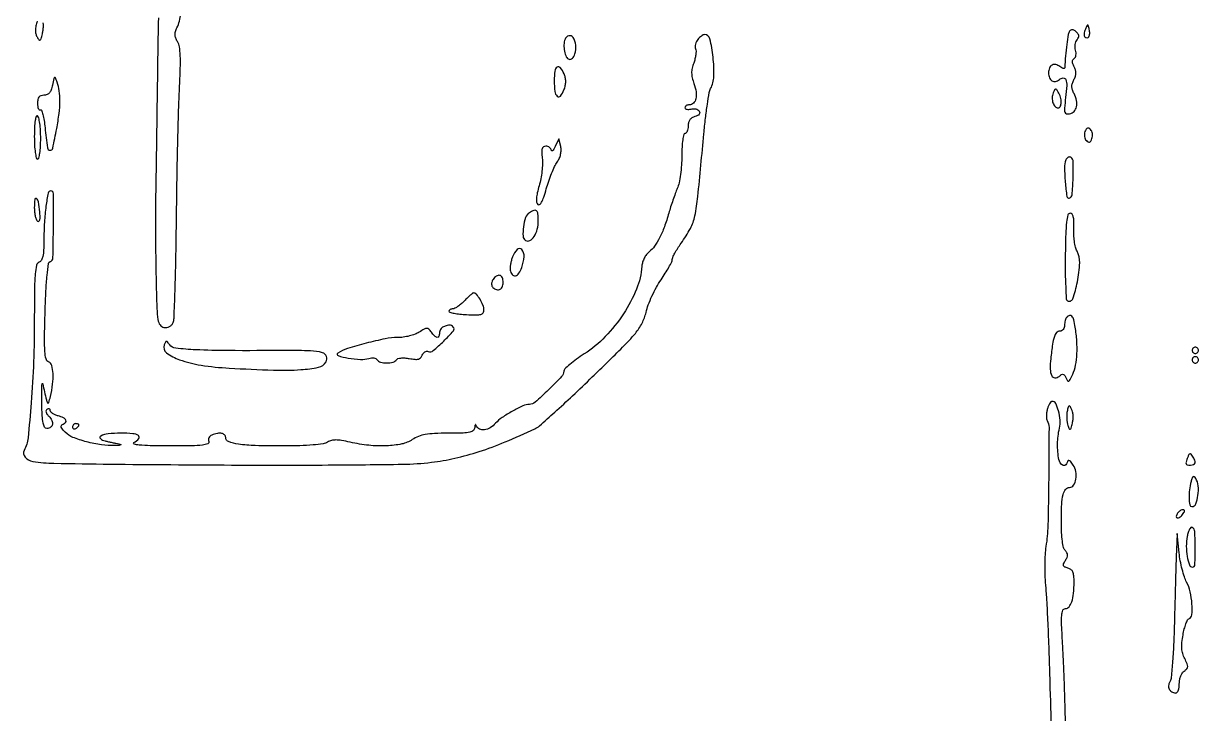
# Model space of a CAD drawing. Extents: x 0 to 5034, y 0 to 2560.
# Drawn here: x 4288.6 to 4657, y 1714.1 to 1930.5 of the extents above; entities that cross this region are included whole.
import ezdxf

# ---------------------------------------------------------------- set-up
doc = ezdxf.new("R2010")
doc.units = 0

msp = doc.modelspace()

# ---------------------------------------------------------------- linework, layer by layer
for points in [[(4292.920236, 1931.201034, 0.030422), (4292.503732, 1929.722601, 0.049501), (4292.354404, 1928.428205, 0.058401), (4292.468536, 1927.299038, 0.073331), (4292.8424, 1926.317133, 0.024853), (4293.44311, 1925.358776, 0.385465), (4293.791211, 1925.278969, 0.19658), (4294.095342, 1925.661177, 0.009503), (4294.529596, 1927.261898, 0.028922), (4294.749774, 1928.418749, 0.026098), (4294.844817, 1929.633806, 0.027015), (4294.813903, 1930.73207, 0.071182)], [(4330.890224, 1932.252523, 0.002552), (4330.655443, 1919.490334, -0.000172), (4330.477936, 1906.472837, -0.000187), (4330.296218, 1893.812786, -0.000175), (4330.132691, 1882.96721, -0.000918), (4330.029674, 1877, 0.004268), (4329.97572, 1871.891257, 0.001803), (4329.986573, 1865.03125, 0.001784), (4330.050737, 1857.702858, 0.002329), (4330.164564, 1851, 0.002215), (4330.421464, 1841.147001, 0.030964), (4330.748758, 1837.615169, 0.112439), (4331.410996, 1835.948685, 0.209717), (4332.622722, 1835.197128, 0.07063), (4333.548795, 1835.196481, 0.085482), (4334.37498, 1835.461929, 0.089213), (4335.038447, 1835.976189, 0.085191), (4335.493954, 1836.697128, 0.088839), (4335.802948, 1838.103279, 0.001301), (4336.114461, 1846.636031, 0.003515), (4336.38119, 1856.563792, 0.002307), (4336.555219, 1868, -0.00155), (4336.722676, 1880.220418, -0.001511), (4336.967031, 1892.544183, -0.001489), (4337.246654, 1903.369351, -0.005655), (4337.517944, 1910.129132, 0.005346), (4337.772933, 1916.386438, 0.018329), (4337.746008, 1920.454702, 0.026881), (4337.478167, 1923.20666, 0.102223), (4336.88195, 1924.81742, -0.045844), (4336.317689, 1925.937599, -0.085293), (4336.111454, 1926.930362, -0.082443), (4336.245621, 1927.957693, -0.040481), (4336.730432, 1929.188288, 0.098649), (4337.864653, 1933.459667, 0.010081)], [(4615.307951, 1710.016622, 0.003102), (4615.184904, 1716.033976, 0.002012), (4614.971455, 1722.99082, 0.002022), (4614.708188, 1729.783167, 0.003836), (4614.432116, 1735.25, -0.003633), (4614.096363, 1741.845516, -0.02844), (4614.137118, 1744.916879, -0.076483), (4614.490834, 1746.4781, -0.308056), (4615.257533, 1747, 0.226988), (4616.414091, 1747.553573, 0.090718), (4617.272993, 1749.136942, 0.05574), (4617.811017, 1751.728169, 0.022456), (4617.986345, 1755.34362, 0.023499), (4617.902177, 1757.280094, 0.081975), (4617.588836, 1758.487018, 0.126444), (4616.994256, 1759.238824, 0.0989), (4616.055328, 1759.695782, -0.040414), (4615.066683, 1760.041684, -0.212831), (4614.690684, 1760.458428, -0.189096), (4614.725796, 1761.051468, -0.031343), (4615.280287, 1762.077203, 0.03774), (4615.794569, 1763.058325, 0.106706), (4615.943436, 1763.813039, 0.127285), (4615.757759, 1764.481168, 0.065374), (4615.224959, 1765.175041, -0.13988), (4614.706016, 1766.108385, -0.023344), (4614.329355, 1768.145843, -0.021837), (4614.08015, 1770.833482, -0.012199), (4614, 1774.118213, -0.009681), (4614.107867, 1779.688792, -0.048729), (4614.530024, 1782.771348, -0.111976), (4615.329253, 1784.398752, -0.226579), (4616.587937, 1785, 0.255576), (4617.849232, 1785.68977, 0.102735), (4618.574246, 1787.586171, 0.084237), (4618.555941, 1789.974165, 0.109249), (4617.719051, 1791.990723, 0.012276), (4616.821738, 1793.207139, 0.184733), (4616.379776, 1793.475281, 0.324161), (4616.016881, 1793.301343, 0.032634), (4615.5915, 1792.37785, -0.486134), (4614.372851, 1792.001676, -0.19535), (4613.255104, 1793.71007, -0.0522), (4612.814722, 1798.632775, -0.051108), (4613.396823, 1803.576276, 0.070887), (4613.596396, 1806.136307, 0.049737), (4613.126158, 1808.993288, 0.051675), (4612.233421, 1811.324092, 0.282623), (4611.133159, 1812, 0.207314), (4610.737065, 1811.828393, 0.051227), (4610.298285, 1811.252116, 0.043831), (4609.889592, 1810.428856, 0.03183), (4609.577814, 1809.454011, 0.028029), (4609.376963, 1808.408869, 0.030218), (4609.300855, 1807.373824, 0.031679), (4609.345577, 1806.486476, 0.110415), (4609.532298, 1805.947741, -0.140231), (4610.131653, 1803.822911, -0.001392), (4610.028028, 1787.882453, -0.003937), (4609.774077, 1773.084823, -0.033217), (4609.165522, 1766.448431, 0.027041), (4608.906177, 1763.958548, 0.010949), (4608.811215, 1760.545909, 0.010796), (4608.868949, 1756.861687, 0.013491), (4609.088528, 1753.448431, -0.009661), (4609.405344, 1749.049786, -0.002147), (4609.769442, 1741.51529, -0.002229), (4610.113951, 1732.805916, -0.002149), (4610.385496, 1723.986599, 0.002721), (4610.894089, 1708.060975, 0.021999)]]:
    msp.add_lwpolyline(points, format="xyb")
for points in [[(4500.010569, 1925.512735, 0.062555), (4499.579524, 1924.836941, 0.053547), (4499.301134, 1924.039398, 0.056068), (4499.208034, 1923.246114, 0.093071), (4499.328771, 1922.58562, -0.094955), (4499.464621, 1921.82643, -0.030056), (4499.381027, 1920.673359, -0.028789), (4499.130393, 1919.370335, -0.028341), (4498.730781, 1918.097712, 0.035914), (4498.238226, 1916.441855, 0.0574), (4498.087168, 1914.975528, 0.054605), (4498.271387, 1913.46202, 0.029196), (4498.808232, 1911.653779, -0.047894), (4499.473354, 1909.062592, -0.091534), (4499.415517, 1906.921943, -0.142701), (4498.670759, 1905.535896, -0.201213), (4497.393011, 1905, 0.063222), (4496.860404, 1904.932384, 0.08125), (4496.409197, 1904.733751, 0.098344), (4496.107275, 1904.439284, 0.151606), (4496, 1904.09362, 0.231629), (4496.149644, 1903.787926, 0.111697), (4496.554348, 1903.598454, 0.074391), (4497.164183, 1903.557604, 0.043566), (4497.887141, 1903.680738, -0.062171), (4498.6619, 1903.783286, -0.06416), (4499.429518, 1903.690158, -0.071035), (4500.074432, 1903.42453, -0.121767), (4500.487757, 1903.01981, -0.153708), (4500.616247, 1902.513532, -0.158005), (4500.429289, 1902.031372, -0.107851), (4499.90991, 1901.617686, -0.050531), (4499.100616, 1901.316061, 0.07516), (4498.188266, 1900.924055, 0.098662), (4497.527962, 1900.305775, 0.093797), (4497.133339, 1899.455481, 0.061947), (4497, 1898.383369, -0.040055), (4496.926775, 1897.470781, -0.059352), (4496.70625, 1896.700115, -0.07806), (4496.382658, 1896.17594, -0.218879), (4496, 1896, 0.350107), (4495.594883, 1895.676704, 0.020287), (4495.285888, 1894.008482, 0.02298), (4495.069491, 1891.775953, 0.01267), (4495, 1889.033927, -0.017732), (4494.896843, 1886.126044, -0.016301), (4494.587607, 1883.149484, -0.016553), (4494.137387, 1880.514369, -0.05046), (4493.59611, 1878.783927, 0.012343), (4492.967483, 1877.206869, 0.005824), (4492.230425, 1875.142779, 0.005768), (4491.508516, 1872.962813, 0.0081), (4490.918392, 1871, -0.017664), (4489.536619, 1866.703836, -0.031306), (4488.057111, 1863.291348, -0.038457), (4486.464549, 1860.68542, -0.068997), (4484.734504, 1858.876869, 0.067695), (4483.934984, 1858.045394, 0.041846), (4483.228625, 1856.885453, 0.041279), (4482.712921, 1855.597395, 0.057403), (4482.486234, 1854.376869, -0.080158), (4480.815372, 1847.206245, -0.048141), (4476.730192, 1839.456313, -0.046567), (4471.006967, 1832.297073, -0.057383), (4464.411198, 1826.86772, 0.013067), (4461.954971, 1825.186627, 0.018883), (4459.883289, 1823.565175, 0.014867), (4458.297293, 1822.14132, 0.20518), (4458, 1821.44735, -0.191947), (4457.319208, 1819.739299, -0.010883), (4453.244439, 1815.622979, -0.01122), (4449.000924, 1811.699226, -0.180587), (4447.210162, 1811.011845, 0.104154), (4445.198754, 1810.568931, 0.020849), (4441.899363, 1808.909555, 0.022876), (4438.660868, 1806.908713, 0.059168), (4436.595012, 1805.10641, -0.07209), (4434.932346, 1803.72957, -0.101431), (4433.125809, 1803.07926, -0.139102), (4431.604603, 1803.282885, -0.196931), (4430.662281, 1804.25, 0.051902), (4430.45138, 1804.648042, 0.449116), (4430.275306, 1804.672067, 0.185333), (4430.137165, 1804.416573, 0.021021), (4430.078947, 1803.75, -0.204014), (4429.642006, 1802.839859, -0.12892), (4428.572945, 1802.304483, -0.045879), (4426.411804, 1802.052306, -0.005917), (4421.75, 1801.993411, 0.01042), (4417.428865, 1801.899897, 0.033236), (4414.561721, 1801.586354, 0.048314), (4412.409888, 1800.986353, 0.054172), (4410.5, 1800, -0.095089), (4407.191882, 1798.619455, -0.041086), (4402.434608, 1798.028369, -0.036758), (4396.860402, 1798.206764, -0.030354), (4390.995856, 1799.190315, 0.013981), (4388.346585, 1799.724297, 0.042759), (4386.521877, 1799.880629, 0.062969), (4385.134557, 1799.705216, 0.076826), (4383.933135, 1799.190315, -0.104301), (4382.525032, 1798.675684, -0.014119), (4379.384459, 1798.315111, -0.014086), (4375.263013, 1798.076192, -0.007434), (4370.138569, 1798, -0.006875), (4361.272779, 1798.121917, -0.029063), (4355.980719, 1798.576087, -0.051334), (4352.89093, 1799.352874, -0.31535), (4352, 1800.625, 0.196297), (4351.656549, 1801.466116, 0.155107), (4350.7806, 1801.930759, 0.093899), (4349.392317, 1801.920619, 0.04299), (4347.64493, 1801.417241, 0.092199), (4347.106568, 1801.086956, 0.096073), (4346.732142, 1800.589353, 0.099378), (4346.578935, 1800.002606, 0.106326), (4346.670131, 1799.417241, -0.410562), (4346.350702, 1798.68779, -0.066782), (4344.692803, 1798.272355, -0.0251), (4341.321815, 1798.063192, -0.003536), (4334.356989, 1798.030409, -0.00406), (4328.339079, 1798.093514, -0.018907), (4324.873823, 1798.28922, -0.055854), (4323.298692, 1798.618071, -0.646899), (4323.25, 1799.080099, 0.084405), (4324.732159, 1800.317957, 0.443232), (4324.612309, 1801.2502, 0.13457), (4322.896597, 1801.859006, 0.018364), (4319.059017, 1802, 0.024849), (4315.160047, 1801.806107, 0.091603), (4312.800332, 1801.122265, 0.536759), (4312.702022, 1800.312323, 0.124505), (4314.209102, 1799.568251, 0.000175), (4315.231741, 1799.349723, 0.000114), (4316.414549, 1799.097682, 0.000114), (4317.56978, 1798.852068, 0.000217), (4318.5, 1798.654936, -0.047815), (4319.071756, 1798.475591, -0.655243), (4319.073539, 1798.316188, -0.087382), (4318.55329, 1798.184702, -0.009251), (4317.299221, 1798.116001, -0.044331), (4313.06448, 1798.338009, -0.0302), (4308.336476, 1799.303129, -0.029652), (4304.110695, 1800.708338, -0.101618), (4301.707013, 1802.292987, -0.02585), (4300.868137, 1803.223394, -0.084092), (4300.461183, 1803.943757, -0.183977), (4300.46998, 1804.448135, -0.220398), (4300.8125, 1804.770833, 0.114751), (4301.770552, 1805.358553, 0.324037), (4301.892592, 1806.090022, 0.170874), (4301.122349, 1806.838272, 0.046667), (4299.5, 1807.410644, -0.036821), (4298.543024, 1807.727259, -0.048811), (4297.734375, 1808.159277, -0.058024), (4297.174748, 1808.634611, -0.189922), (4297, 1809.078069, 0.112874), (4296.920683, 1809.424943, 0.184211), (4296.703997, 1809.629604, 0.158089), (4296.377492, 1809.655434, 0.079904), (4295.992329, 1809.495259, 0.171942), (4295.695209, 1809.125322, 0.1464), (4295.672388, 1808.622768, 0.093632), (4295.95675, 1808.006112, 0.041675), (4296.536972, 1807.320171, -0.080965), (4297.482638, 1806.006183, -0.157076), (4297.674753, 1804.740482, -0.211575), (4297.092806, 1803.848301, -0.144958), (4295.916667, 1803.5, -0.276906), (4295.218751, 1803.918612, -0.07412), (4294.765896, 1805.189591, -0.035959), (4294.483364, 1807.485866, -0.007708), (4294.342318, 1811.5, -0.004713), (4294.312057, 1814.443278, -0.012244), (4294.362149, 1816.5625, -0.037933), (4294.47876, 1817.498481, -0.809534), (4294.631253, 1817.5, 0.001657), (4295.765697, 1812.49782, 0.079269), (4296.151916, 1811.54345, 0.643665), (4296.507067, 1811.584749, 0.018963), (4297.043922, 1813.5, 0.028192), (4297.743324, 1817.365402, 0.043733), (4297.862625, 1820.751041, 0.053486), (4297.455761, 1823.287384, 0.239017), (4296.476075, 1824.370807, -0.244793), (4295.670064, 1825.28196, -0.043999), (4295.306042, 1827.594098, -0.021278), (4295.200006, 1831.724392, -0.003032), (4295.394542, 1840.200619, -0.005071), (4295.649417, 1846.706968, -0.012013), (4296.004557, 1851.541985, -0.007525), (4296.417033, 1855.196428, -0.287988), (4296.918467, 1855.806156, 0.315599), (4297.824158, 1857.028618, 0.004107), (4298.004966, 1867.066306, 0.003924), (4298.024567, 1877.116582, 0.412487), (4297.135924, 1878, 0.359048), (4296.331506, 1877.336863, 0.013824), (4295.653518, 1873.247574, 0.019991), (4295.161972, 1868.179069, 0.014176), (4295, 1862.467418, -0.012088), (4294.926407, 1859.423766, -0.041992), (4294.667022, 1857.474376, -0.07185), (4294.209109, 1856.256607, -0.177135), (4293.5, 1855.638374, 0.253078), (4292.690165, 1854.693595, 0.03223), (4292.280107, 1851.95177, 0.018161), (4292.053366, 1847.202149, 0.002846), (4292, 1837.827455, -0.009055), (4291.757294, 1824.426937, -0.010197), (4291.028396, 1811.565593, -0.007318), (4290.016186, 1800.551351, -0.095097), (4288.821398, 1796.632102, 0.316037), (4289.092971, 1794.499877, 0.169773), (4291.537004, 1793.178737, 0.034543), (4298.166239, 1792.579381, 0.002757), (4315.767874, 1792.304906, 0.001335), (4353.852942, 1792.022723, 0.002628), (4384.12535, 1792.038368, 0.002214), (4407.497649, 1792.276831, 0.026489), (4416.503144, 1792.886513, 0.025847), (4423.857972, 1794.166034, 0.022156), (4431.436808, 1796.24912, 0.019647), (4439.633411, 1799.258067, 0.01273), (4448.871125, 1803.345442, 0.0702), (4450.379259, 1804.338275, 0.002985), (4455.1538, 1808.596856, 0.005074), (4460.747074, 1813.749947, 0.003585), (4466.929291, 1819.646789, 0.002773), (4476.446387, 1828.958537, 0.024198), (4480.441953, 1833.313632, 0.055008), (4482.536643, 1836.482529, 0.061909), (4483.790038, 1839.910738, -0.033527), (4484.490677, 1842.225776, -0.017562), (4485.652417, 1845.004228, -0.017391), (4487.048708, 1847.780931, -0.025464), (4488.481871, 1850.109965, 0.010444), (4489.829248, 1852.159087, 0.013746), (4490.96655, 1854.085641, 0.011193), (4491.826902, 1855.72458, 0.115767), (4492, 1856.462174, -0.10994), (4492.155531, 1857.160972, -0.01559), (4492.825185, 1858.48197, -0.01713), (4493.73353, 1860.01601, -0.013837), (4494.809141, 1861.599962, 0.033753), (4497.678139, 1866.209495, 0.071309), (4499.106418, 1870.160578, 0.026517), (4500.033828, 1876.236193, 0.001385), (4501.919636, 1895.884578, -0.005891), (4502.431893, 1900.759383, -0.007923), (4503.017608, 1905.159843, -0.005703), (4503.606052, 1908.816018, -0.080275), (4504.03684, 1910.068837, 0.116505), (4505.05235, 1913.894977, 0.034668), (4504.797709, 1919.977504, 0.030077), (4503.810816, 1925.682831, 0.347947), (4502.147196, 1927, 0.115356), (4501.716053, 1926.899188, 0.037191), (4501.14736, 1926.563116, 0.034821), (4500.549471, 1926.081891, 0.0327)], [(4616.562402, 1928.100969, 0.099079), (4616.175909, 1927.061765, 0.006814), (4615.720881, 1923.943888, 0.009991), (4615.317769, 1920.337288, 0.00928), (4615.047341, 1916.627555, -0.269432), (4614.901372, 1916.405038, -0.172629), (4614.586149, 1916.366398, -0.082728), (4614.106436, 1916.560787, -0.035677), (4613.543805, 1916.963645, 0.108865), (4612.258499, 1917.626023, 0.193607), (4611.094517, 1917.481526, 0.177222), (4610.283886, 1916.546018, 0.091051), (4610, 1915, 0.090789), (4610.276981, 1913.487157, 0.165123), (4611.067694, 1912.528042, 0.191258), (4612.185069, 1912.329217, 0.123337), (4613.385814, 1912.905234, -0.151329), (4614.612906, 1913.413003, -0.345448), (4615.403106, 1912.902864, -0.097312), (4615.666768, 1911.008501, -0.01532), (4615.340601, 1907.240893, 0.006956), (4615.002691, 1903.974425, 0.082698), (4615.098749, 1902.710439, 0.271636), (4615.596581, 1902.198411, 0.115316), (4616.588829, 1902.159332, 0.155899), (4617.98364, 1902.920527, 0.13676), (4618.767579, 1904.389937, 0.107055), (4618.777383, 1906.366468, 0.070883), (4617.996555, 1908.506437, -0.041204), (4617.480428, 1909.697083, -0.078196), (4617.303473, 1910.724257, -0.080558), (4617.452442, 1911.735608, -0.046128), (4617.933102, 1912.875, 0.04601), (4618.389601, 1913.956404, 0.070878), (4618.55707, 1914.956181, 0.073963), (4618.436267, 1915.931673, 0.055188), (4618.032479, 1916.939312, -0.034654), (4617.621198, 1917.855074, -0.088974), (4617.494993, 1918.567394, -0.130117), (4617.640467, 1919.112258, -0.125029), (4618.037973, 1919.523469, 0.143176), (4618.390934, 1919.915658, 0.072305), (4618.591768, 1920.555766, 0.062479), (4618.618885, 1921.333143, 0.054405), (4618.458059, 1922.132145, -0.062154), (4618.300769, 1922.981165, -0.050472), (4618.339498, 1923.906654, -0.052224), (4618.556248, 1924.766138, -0.085542), (4618.929713, 1925.415309, 0.062585), (4619.368576, 1926.103449, 0.144308), (4619.463051, 1926.703845, 0.13541), (4619.217601, 1927.284797, 0.052333), (4618.601359, 1927.91588, 0.046597), (4617.953983, 1928.358392, 0.104362), (4617.387404, 1928.532724, 0.146358), (4616.921535, 1928.438228, 0.132377)], [(4621.53122, 1928.706872, 0.039133), (4621.279379, 1927.974682, 0.047311), (4621.164712, 1927.257311, 0.054202), (4621.191425, 1926.65536, 0.159521), (4621.376461, 1926.290205, 0.206458), (4622.050147, 1926.022529, 0.260893), (4622.61589, 1926.361192, 0.127442), (4622.887973, 1927.354068, 0.061787), (4622.743156, 1928.671731, 0.007526), (4622.447586, 1929.839331, 0.331063), (4622.260685, 1929.986918, 0.299388), (4622.048268, 1929.855863, 0.006675)], [(4458.389534, 1925.572726, 0.085503), (4458.044103, 1923.831284, 0.056314), (4458.222553, 1921.791993, 0.059127), (4458.79787, 1920.043694, 0.20711), (4459.665141, 1919.273281, 0.172129), (4460.159665, 1919.284676, 0.095212), (4460.679619, 1919.606192, 0.075159), (4461.146684, 1920.187207, 0.054988), (4461.482529, 1920.944953, 0.099164), (4461.786864, 1923.709331, 0.125944), (4460.936931, 1926.122792, 0.316479), (4459.596365, 1926.640613, 0.244715)], [(4455, 1912.559017, 0.029767), (4455.199311, 1909.214169, 0.175225), (4455.976296, 1907.669148, 0.443395), (4456.987158, 1907.746923, 0.074133), (4458.061395, 1909.661481, 0.036712), (4458.475939, 1911.050998, 0.053218), (4458.616644, 1912.322612, 0.056919), (4458.483607, 1913.528826, 0.051035), (4458.080961, 1914.721655, 0.057623), (4456.913164, 1916.658206, 0.40088), (4455.91811, 1916.809107, 0.212787), (4455.181609, 1915.578908, 0.030042)], [(4297.68612, 1911.180599, -0.034042), (4297.278451, 1909.681091, -0.091049), (4296.735072, 1908.7212, -0.123858), (4296.000357, 1908.188171, -0.095582), (4295.025, 1908, 0.074218), (4294.067723, 1907.857118, 0.152425), (4293.44783, 1907.434072, 0.125306), (4293.104905, 1906.666399, 0.042726), (4293, 1905.440983, 0.032222), (4293.060941, 1904.496325, 0.068237), (4293.252741, 1903.789879, 0.131658), (4293.534868, 1903.428741, 0.309166), (4293.860393, 1903.413718, -0.469362), (4294.231219, 1903.28914, -0.026847), (4294.656615, 1901.985134, -0.025486), (4295.055055, 1900.122126, -0.013898), (4295.362725, 1897.803737, 0.00651), (4296.103852, 1891.507053, 0.355885), (4296.916108, 1890.739976, 0.373876), (4297.785499, 1891.390777, 0.006708), (4299.026205, 1897.535885, 0.01523), (4299.772103, 1902.298651, 0.028747), (4300.033981, 1906.177484, 0.035634), (4299.837174, 1909.383847, 0.0555), (4299.17058, 1912.067915, 0.009521), (4298.611719, 1913.494575, 0.45776), (4298.35251, 1913.580423, 0.207551), (4298.118164, 1913.254069, 0.004016)], [(4611.446806, 1908.721975, 0.085958), (4611.140391, 1907.16987, 0.083994), (4611.369501, 1905.591814, 0.102933), (4612.034468, 1904.422069, 0.215427), (4612.968615, 1904, 0.299004), (4613.678114, 1904.465943, 0.098965), (4613.952331, 1905.744098, 0.072731), (4613.731029, 1907.421739, 0.072011), (4613.038482, 1908.971975, 0.025443), (4612.497023, 1909.738844, 0.271633), (4612.155874, 1909.873, 0.245408), (4611.847105, 1909.644497, 0.021499)], [(4292, 1895.059017, 0.012454), (4292.069331, 1892.276006, 0.022732), (4292.285416, 1890.014754, 0.019963), (4292.594022, 1888.325031, 0.350991), (4293, 1888, 0.344703), (4293.399909, 1888.312875, 0.022248), (4293.711186, 1889.860246, 0.024479), (4293.929521, 1891.930417, 0.014034), (4294, 1894.440983, 0.014475), (4293.927252, 1896.953428, 0.020711), (4293.70625, 1899.171475, 0.017258), (4293.392727, 1900.942244, 0.204655), (4293, 1901.5, 0.480853), (4292.573831, 1901.347879, 0.044402), (4292.263528, 1900.094919, 0.028279), (4292.060619, 1898.020031, 0.010235)], [(4621.4, 1896.6, 0.069594), (4621.227527, 1895.854809, 0.060214), (4621.25307, 1895.05193, 0.062864), (4621.463091, 1894.315045, 0.095838), (4621.834435, 1893.765565, 0.068424), (4622.385865, 1893.34744, 0.217616), (4622.8357, 1893.309755, 0.174049), (4623.228399, 1893.633609, 0.042558), (4623.6, 1894.4, 0.069594), (4623.772473, 1895.145191, 0.060214), (4623.74693, 1895.94807, 0.062864), (4623.536909, 1896.684955, 0.095838), (4623.165565, 1897.234435, 0.068424), (4622.614135, 1897.65256, 0.217616), (4622.1643, 1897.690245, 0.174049), (4621.771601, 1897.366391, 0.042558)], [(4455.293166, 1891.912862, -0.020442), (4454.841736, 1891.06299, -0.070732), (4454.455585, 1890.575966, -0.307585), (4454.212497, 1890.536142, -0.277373), (4454.06768, 1890.75, 0.125112), (4453.918572, 1891.226916, 0.094866), (4453.547118, 1891.632812, 0.085036), (4453.0106, 1891.905919, 0.075439), (4452.390594, 1892, 0.135706), (4451.633314, 1891.790608, 0.185471), (4451.201026, 1891.238749, 0.087982), (4451.070764, 1890.178152, 0.017108), (4451.239945, 1888.25, -0.03961), (4451.315869, 1886.466829, -0.018739), (4451.145343, 1884.169726, -0.018439), (4450.785919, 1881.766308, -0.024781), (4450.273686, 1879.625664, 0.01595), (4449.700193, 1877.403131, 0.037526), (4449.451756, 1875.709073, 0.052108), (4449.493135, 1874.475265, 0.163368), (4449.857646, 1873.742354, 0.380223), (4450.408211, 1873.70999, 0.101212), (4451.0254, 1874.441123, 0.04389), (4451.722522, 1876.037942, 0.012628), (4452.516412, 1878.616689, -0.014297), (4453.275206, 1881.05249, -0.01322), (4454.190433, 1883.506152, -0.013343), (4455.121172, 1885.646767, -0.042307), (4455.898479, 1887, 0.045599), (4456.577431, 1888.200199, 0.048842), (4457.009065, 1889.476672, 0.051606), (4457.168625, 1890.742915, 0.065595), (4457.040863, 1891.912862), (4456.450971, 1894.325724)], [(4615.436141, 1887.694183, 0.095129), (4614.995959, 1885.229322, 0.018957), (4615.224487, 1880.741392, 0.012238), (4615.733731, 1876.264409, 0.444106), (4616.5, 1875.743343, 0.32185), (4617.37539, 1876.763173, 0.012688), (4617.693836, 1881.960243, 0.013574), (4617.738912, 1887.155335, 0.25501), (4616.958096, 1888.525898, 0.14088), (4616.544725, 1888.64193, 0.124099), (4616.10998, 1888.529439, 0.103077), (4615.719199, 1888.196554, 0.073481)], [(4292, 1872.725684, 0.026614), (4292.076071, 1871.297562, 0.033226), (4292.304437, 1869.989629, 0.035195), (4292.635528, 1868.954767, 0.160665), (4293.036382, 1868.477515, 0.314682), (4293.434529, 1868.499902, 0.171902), (4293.708378, 1868.93245, 0.063148), (4293.804147, 1869.908535, 0.018478), (4293.705607, 1871.415939, 0.015981), (4293.283763, 1874.54071, 0.189673), (4292.666019, 1875.568834, 0.588427), (4292.12825, 1875.335824, 0.024553)], [(4447.214568, 1871.153772, 0.17059), (4446.033912, 1869.65575, 0.048839), (4445.344139, 1866.735362, 0.048386), (4445.234571, 1863.82621, 0.244232), (4446.041492, 1862.474356, 0.27117), (4447.381984, 1862.442217, 0.125189), (4448.698572, 1863.680389, 0.081975), (4449.670652, 1865.95784, 0.06003), (4450, 1868.69113, 0.024268), (4449.895169, 1870.849705, 0.18967), (4449.446346, 1871.729043, 0.279993), (4448.643084, 1871.873524, 0.04938)], [(4615.230944, 1857.538715, 0.005746), (4615.22688, 1852.342232, 0.009049), (4615.355386, 1847.882646, 0.003746), (4615.560562, 1844.11457, 0.24348), (4615.886622, 1843.570072, 0.477443), (4617.575268, 1844.162293, 0.037407), (4619.023991, 1849.441388, 0.036081), (4619.755324, 1855.459803, 0.135874), (4618.928957, 1859.132745, -0.06312), (4618.45727, 1860.365937, -0.023289), (4618.100084, 1862.196704, -0.022644), (4617.891918, 1864.254188, -0.025293), (4617.881999, 1866.247115, 0.015095), (4617.916654, 1868.49574, 0.054938), (4617.739499, 1869.910831, 0.109325), (4617.352689, 1870.707331, 0.229117), (4616.747529, 1871, 0.342919), (4616.047347, 1870.455793, 0.034312), (4615.64034, 1868.229071, 0.020898), (4615.371592, 1864.417924, 0.004084)], [(4441.9349, 1857.328774, 0.024825), (4441.56753, 1856.196286, 0.022936), (4441.302924, 1855.002798, 0.0236), (4441.166545, 1853.918532, 0.067513), (4441.209651, 1853.16164, 0.111524), (4441.832278, 1851.744021, 0.297599), (4442.820083, 1851.376354, 0.193514), (4443.935026, 1852.146499, 0.062224), (4444.844136, 1853.982732, 0.065251), (4445.554952, 1857.39951, 0.200232), (4444.825296, 1859.59805, 0.44063), (4443.394731, 1859.633886, 0.100954)], [(4436.027217, 1850.532794, 0.10874), (4435.397771, 1849.312132, 0.168723), (4435.485512, 1848.141779, 0.175043), (4436.272003, 1847.307134, 0.117668), (4437.559017, 1847, 0.258324), (4438.476855, 1847.508106, 0.109214), (4438.964992, 1848.879144, 0.098314), (4438.853071, 1850.441296, 0.189651), (4438.113307, 1851.429973, 0.161985), (4437.684675, 1851.531417, 0.079511), (4437.134757, 1851.392479, 0.065773), (4436.551764, 1851.044979, 0.052347)], [(4426.85496, 1843.517277, -0.02393), (4425.861631, 1842.565668, -0.027446), (4424.824582, 1841.758778, -0.02817), (4423.882939, 1841.181428, -0.120547), (4423.25, 1841.017277, 0.058019), (4422.772183, 1840.95494, 0.076683), (4422.368215, 1840.784762, 0.095015), (4422.098029, 1840.537448, 0.162603), (4422.003499, 1840.25, 0.340903), (4422.244265, 1839.940902, 0.015965), (4423.620568, 1839.633116, 0.020769), (4425.396123, 1839.371024, 0.012768), (4427.503499, 1839.203161, 0.009339), (4430.587759, 1839.094316, 0.071243), (4432.02444, 1839.275786, 0.188262), (4432.715056, 1839.790044, 0.145072), (4432.968197, 1840.703161, 0.093377), (4432.661311, 1842.187242, 0.039163), (4431.736611, 1844.014832, 0.035883), (4430.616279, 1845.589349, 0.223785), (4429.744717, 1846, 0.168042), (4429.430495, 1845.891326, 0.010958), (4428.675247, 1845.2707, 0.014958), (4427.796032, 1844.46839, 0.010549)], [(4615.666667, 1838.333333, 0.097261), (4615.4101, 1837.951373, 0.034257), (4615.195833, 1837.323958, 0.032464), (4615.049166, 1836.584091, 0.03271), (4615, 1835.833333, -0.079309), (4614.888215, 1835.133026, -0.090975), (4614.564972, 1834.538542, -0.10077), (4614.083868, 1834.141096, -0.123015), (4613.519052, 1834, 0.214965), (4612.522211, 1833.550664, 0.101636), (4611.804828, 1832.301352, 0.044372), (4611.242478, 1829.899502, 0.008157), (4610.674294, 1825.377401, 0.030116), (4610.514538, 1822.083512, 0.108433), (4610.986631, 1820.046835, 0.278402), (4611.979048, 1819.391021, 0.185489), (4613.307002, 1819.839826, -0.04192), (4614.090208, 1820.38598, -0.196644), (4614.623235, 1820.459361, -0.193446), (4615.060391, 1820.138143, -0.040443), (4615.503018, 1819.275523, 0.051759), (4615.95213, 1818.446888, 0.39493), (4616.347281, 1818.359172, 0.145109), (4616.793739, 1818.839592, 0.010463), (4617.574697, 1820.5, 0.058839), (4618.450463, 1823.319407, 0.032652), (4618.876253, 1826.900387, 0.029588), (4618.851508, 1830.961214, 0.024644), (4618.358152, 1835.25, 0.020295), (4617.876319, 1837.57447, 0.118721), (4617.302601, 1838.672959, 0.295342), (4616.578186, 1838.880321, 0.123075)], [(4420.25, 1835.337719, 0.087674), (4419.772091, 1835.039141, 0.065245), (4419.367188, 1834.565351, 0.064399), (4419.093368, 1833.995939, 0.080074), (4419, 1833.416667, -0.087563), (4418.818159, 1832.386284, -0.345681), (4418.307121, 1832.068876, -0.175636), (4417.521518, 1832.455732, -0.033544), (4416.481476, 1833.694445, 0.040097), (4415.675148, 1834.629665, 0.197282), (4415.043724, 1834.888891, 0.131301), (4414.258199, 1834.678992, 0.014457), (4412.656417, 1833.694445, -0.056356), (4411.367809, 1833.04401, -0.027351), (4409.602916, 1832.497743, -0.026717), (4407.681936, 1832.124203, -0.034672), (4405.892996, 1832, 0.049991), (4402.021832, 1831.611982, 0.013594), (4396.021844, 1830.226195, 0.012611), (4390.155946, 1828.543289, 0.067414), (4387.149167, 1827.130552, 0.629998), (4387.251792, 1826.329623, 0.037902), (4390.35087, 1825.560646, 0.029508), (4394.275189, 1825.133365, 0.089434), (4396.928927, 1825.477442, -0.056003), (4397.704439, 1825.63097, -0.063448), (4398.461683, 1825.598256, -0.073014), (4399.087542, 1825.393858, -0.139847), (4399.47486, 1825.040677, 0.195432), (4400.524105, 1824.273691, 0.060968), (4402.497548, 1824.028848, 0.060982), (4404.470801, 1824.2671, 0.196276), (4405.518964, 1825.030684, -0.181623), (4405.997068, 1825.400132, -0.050633), (4406.940673, 1825.588843, -0.042331), (4408.169133, 1825.603088, -0.028115), (4409.567419, 1825.421374, 0.022908), (4411.305852, 1825.177033, 0.085725), (4412.401604, 1825.261795, 0.137389), (4413.121511, 1825.675231, 0.102865), (4413.618481, 1826.448161, -0.073101), (4413.956502, 1827.049143, -0.087699), (4414.436102, 1827.484915, -0.100539), (4414.979402, 1827.69078, -0.132823), (4415.503706, 1827.636952, 0.271763), (4417.041294, 1827.891878, 0.019799), (4420.356173, 1830.886016, 0.019231), (4423.393744, 1834.093847, 0.395095), (4423.353674, 1835.312993, 0.072233), (4422.780718, 1835.740639, 0.122863), (4422.205045, 1835.889146, 0.079919), (4421.458558, 1835.775155, 0.018126)], [(4332.721172, 1829.715769, 0.334182), (4333.427426, 1827.246881, 0.075891), (4337.50794, 1825.040642, 0.048288), (4344.262049, 1823.332826, 0.023645), (4353.099778, 1822.411435, 0.006204), (4366.960809, 1821.798499, 0.023933), (4375.573979, 1821.936952, 0.036315), (4381.065022, 1822.691324, 0.20243), (4383.451798, 1824.354472, 0.238423), (4383.615908, 1826.08332, 0.233887), (4382.320841, 1827.260658, 0.062229), (4378.62472, 1827.834416, 0.008914), (4370.953157, 1827.925541, -0.002213), (4352.668802, 1827.897666, -0.011621), (4342.624011, 1828.160305, -0.014207), (4336.326713, 1828.651175, -0.211371), (4334.456015, 1829.729266, 0.016191), (4333.765818, 1830.611722, 0.224262), (4333.407868, 1830.777379, 0.282173), (4333.105415, 1830.588671, 0.024134)], [(4655, 1828, 0.099038), (4655.076342, 1827.618362, 0.097945), (4655.29375, 1827.29375, 0.097945), (4655.618362, 1827.076342, 0.099038), (4656, 1827, 0.099038), (4656.381638, 1827.076342, 0.097945), (4656.70625, 1827.29375, 0.097945), (4656.923658, 1827.618362, 0.099038), (4657, 1828, 0.099038), (4656.923658, 1828.381638, 0.097945), (4656.70625, 1828.70625, 0.097945), (4656.381638, 1828.923658, 0.099038), (4656, 1829, 0.099038), (4655.618362, 1828.923658, 0.097945), (4655.29375, 1828.70625, 0.097945), (4655.076342, 1828.381638, 0.099038)], [(4655, 1825, 0.099038), (4655.076342, 1824.618362, 0.097945), (4655.29375, 1824.29375, 0.097945), (4655.618362, 1824.076342, 0.099038), (4656, 1824, 0.099038), (4656.381638, 1824.076342, 0.097945), (4656.70625, 1824.29375, 0.097945), (4656.923658, 1824.618362, 0.099038), (4657, 1825, 0.099038), (4656.923658, 1825.381638, 0.097945), (4656.70625, 1825.70625, 0.097945), (4656.381638, 1825.923658, 0.099038), (4656, 1826, 0.099038), (4655.618362, 1825.923658, 0.097945), (4655.29375, 1825.70625, 0.097945), (4655.076342, 1825.381638, 0.099038)], [(4615.813752, 1808.806041, 0.035798), (4615.686841, 1807.729228, 0.025429), (4615.693039, 1806.513017, 0.025803), (4615.818944, 1805.346727, 0.048568), (4616.058743, 1804.431278, 0.017348), (4616.498055, 1803.35625, 0.432535), (4616.76963, 1803.262716, 0.202886), (4617.032172, 1803.583635, 0.006987), (4617.475645, 1805.177563, 0.042717), (4617.675392, 1806.327362, 0.035657), (4617.694413, 1807.567145, 0.037077), (4617.544881, 1808.710355, 0.076655), (4617.230655, 1809.552326, 0.021903), (4616.673162, 1810.453502, 0.381484), (4616.364694, 1810.530333, 0.217259), (4616.110614, 1810.201699, 0.010349)], [(4304, 1803.940983, 0.108972), (4304.078288, 1803.586039, 0.182303), (4304.29375, 1803.3746, 0.161196), (4304.6179, 1803.343488, 0.082592), (4305, 1803.5, 0.029505), (4305.382774, 1803.768994, 0.035638), (4305.70625, 1804.066025, 0.038439), (4305.934461, 1804.34829, 0.151918), (4306, 1804.559017, 0.210953), (4305.92554, 1804.727648, 0.081139), (4305.70625, 1804.870461, 0.061769), (4305.382849, 1804.967655, 0.042167), (4305, 1805, 0.105053), (4304.618444, 1804.918938, 0.099167), (4304.29375, 1804.688914, 0.09642), (4304.076123, 1804.345238, 0.093332)], [(4653.639163, 1794.502058, 0.012459), (4653.09534, 1792.971953, 0.163417), (4653.099728, 1792.378485, 0.279769), (4653.462075, 1792.077079, 0.03708), (4654.5, 1792, 0.089174), (4655.474714, 1792.175233, 0.254903), (4655.911784, 1792.677741, 0.160791), (4655.824426, 1793.529825, 0.036004), (4655.123851, 1794.833846, 0.038367), (4654.660796, 1795.453612, 0.274684), (4654.319776, 1795.565218, 0.222828), (4654.005596, 1795.322208, 0.026892)], [(4654.652392, 1786.834535, 0.036154), (4654.155986, 1784.244182, 0.036959), (4654.042969, 1781.628493, 0.036624), (4654.262032, 1779.528058, 0.363234), (4654.893011, 1779, 0.304033), (4656.123569, 1779.824472, 0.063034), (4656.839742, 1782.470948, 0.058495), (4656.90605, 1785.550772, 0.117952), (4656.123425, 1787.834535, 0.073203), (4655.687, 1788.341141, 0.339894), (4655.326047, 1788.362191, 0.158605), (4654.997546, 1787.938197, 0.020744)], [(4650.458881, 1776.933469, 0.076926), (4650.02789, 1775.914147, 0.400869), (4650.301483, 1775.431883, 0.241841), (4651.038793, 1775.567819, 0.055352), (4651.979944, 1776.475834, 0.030483), (4652.451416, 1777.120064, 0.110288), (4652.625144, 1777.594311, 0.256649), (4652.514408, 1777.878966, 0.176123), (4652.181462, 1778, 0.085443), (4651.725942, 1777.921585, 0.053409), (4651.23679, 1777.686706, 0.051744), (4650.789875, 1777.341444, 0.0641)], [(4653.453901, 1769.605964, 0.048507), (4653.185143, 1766.577356, 0.039822), (4653.470779, 1763.341075, 0.038376), (4654.133737, 1760.682129, 0.323013), (4655.079455, 1760, 0.401719), (4655.875292, 1760.762447, 0.011293), (4655.980453, 1765.95129, 0.012511), (4655.838601, 1771.138399, 0.246005), (4655.050526, 1772.468773, 0.33279), (4654.638959, 1772.432068, 0.082833), (4654.18986, 1771.869881, 0.052602), (4653.770106, 1770.887055, 0.028279)], [(4650.090491, 1765.5, 0.003129), (4649.983385, 1762.575851, 0.000508), (4649.816646, 1756.894018, 0.00056), (4649.634656, 1750.20505, 0.000493), (4649.459443, 1743.224317, -0.005137), (4649.227126, 1736.469891, -0.007306), (4648.871369, 1730.474256, -0.004399), (4648.455573, 1725.456501, -0.100315), (4648.042452, 1724.079322, 0.04681), (4647.65199, 1723.150215, 0.103358), (4647.576825, 1722.388087, 0.118898), (4647.813447, 1721.728333, 0.074393), (4648.363023, 1721.113681, 0.106078), (4649.473755, 1720.533504, 0.272954), (4650.315587, 1720.760097, 0.156777), (4650.848203, 1721.82462, 0.038242), (4651, 1723.806424, -0.055693), (4651.115126, 1724.836789, -0.046119), (4651.457099, 1725.887284, -0.048028), (4651.959966, 1726.801527, -0.085349), (4652.556083, 1727.41735, 0.058796), (4653.340073, 1728.145999, 0.169152), (4653.604409, 1728.828772, 0.110372), (4653.437794, 1729.716115, 0.018281), (4652.689047, 1731.29825, -0.048623), (4652.061148, 1732.863897, -0.053037), (4651.770643, 1734.476218, -0.043755), (4651.799165, 1736.356978, -0.020442), (4652.147918, 1738.770657, -0.017579), (4652.557538, 1740.606481, -0.024661), (4653.060181, 1742.208672, -0.022668), (4653.582645, 1743.44912, -0.202848), (4654.014954, 1743.833333, 0.300507), (4654.923183, 1745.001993, 0.035197), (4654.945551, 1748.472496, 0.039098), (4654.397883, 1752.301295, 0.068274), (4653.281028, 1755.29966, -0.043849), (4652.576493, 1756.941902, -0.01695), (4651.882369, 1759.3224, -0.016628), (4651.300244, 1761.968164, -0.019738), (4650.933515, 1764.5), (4650.304974, 1770.5)]]:
    msp.add_lwpolyline(points, format="xyb", close=True)

doc.saveas('drawing.dxf')
